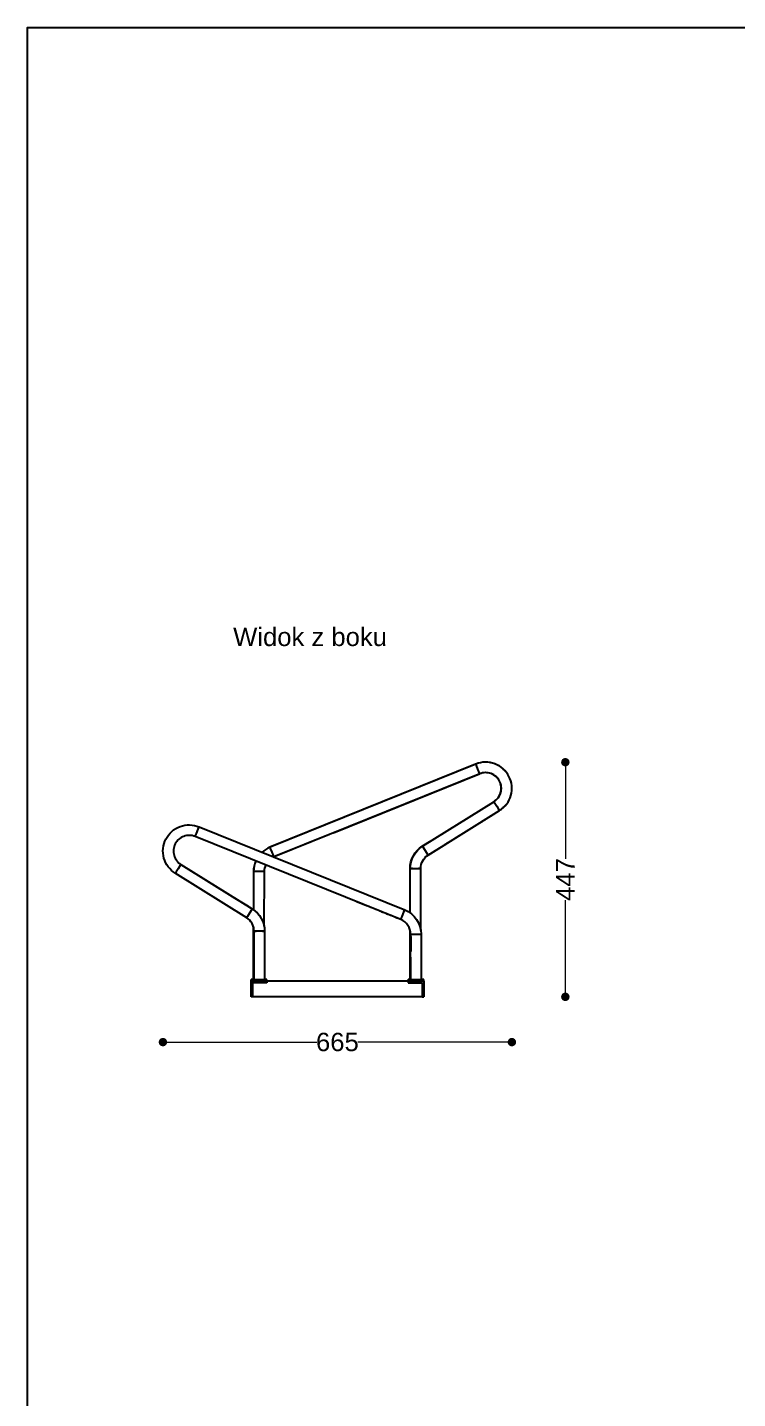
# Model space of a CAD drawing. Header units: millimetres. Extents: x 10366 to 13995, y 24552 to 29685.
# Drawn here: x 10366 to 11720, y 27071 to 29685 of the extents above; entities that cross this region are included whole.
import ezdxf

# ---------------------------------------------------------------- set-up
doc = ezdxf.new("R2010")
doc.units = ezdxf.units.MM
doc.header["$LTSCALE"] = 3
doc.layers.add('DomyÅ›lny', color=7, linetype='Continuous')
doc.styles.get("Standard").update_dxf_attribs({"font": 'arial.ttf'})
doc.dimstyles.new('MATEUSZ', dxfattribs={"dimtxt": 35, "dimasz": 16, "dimexe": 0.18, "dimexo": 0.0625, "dimgap": 0.09, "dimtad": 0, "dimdec": 0, "dimdsep": 46, "dimtxsty": 'Standard', "dimblk": 'DOT', "dimcen": 0.09, "dimse1": 1, "dimse2": 1, "dimadec": 0, "dimazin": 0, "dimtfac": 1, "dimtdec": 0, "dimtofl": 0, "dimtmove": 0, "dimatfit": 3, "dimfxl": 1, "dimtolj": 1, "dimtzin": 0, "dimlwd": 9, "dimlwe": 9, "dimarcsym": 0})

# ---------------------------------------------------------------- blocks, each defined once
blk = doc.blocks.new('_Dot')
at = {"color": 0, "linetype": 'ByBlock', "lineweight": -2}
blk.add_line((-0.5, 0), (-1, 0), dxfattribs=at)
at = {"color": 0, "linetype": 'ByBlock', "const_width": 0.5}
blk.add_lwpolyline([(-0.25, 0, 1), (0.25, 0, 1)], format="xyb", close=True, dxfattribs=at)
blk = doc.blocks.new('*D22')
at = {"color": 0, "lineweight": 9, "transparency": 16777216}
for p, q in [((11391.5, 28267.8), (11391.5, 28099.6)), ((11391.5, 27852.5), (11391.5, 28020.7))]:
    blk.add_line(p, q, dxfattribs=at)
at = {"layer": 'Defpoints', "color": 0, "transparency": 16777216}
for p in [(11243.4, 28283.8), (11121.6, 27836.5), (11391.5, 27836.5)]:
    blk.add_point(p, dxfattribs=at)
at = {"color": 0, "lineweight": 9, "transparency": 16777216, "xscale": 16, "yscale": 16, "zscale": 16}
for p, rotation in [((11391.5, 28283.8), 90), ((11391.5, 27836.5), 270)]:
    blk.add_blockref('_Dot', p, dxfattribs=dict(at, rotation=rotation))
at = {"color": 0, "transparency": 16777216, "insert": (11391.5, 28060.1), "char_height": 35, "attachment_point": 5, "rotation": 90}
blk.add_mtext('\\A1;447', dxfattribs=at)
blk = doc.blocks.new('*D23')
at = {"color": 0, "lineweight": 9, "transparency": 16777216}
for p, q in [((10640.5, 27750.2), (10918.1, 27750.2)), ((11273.6, 27750.2), (10996, 27750.2))]:
    blk.add_line(p, q, dxfattribs=at)
at = {"layer": 'Defpoints', "color": 0, "transparency": 16777216}
for p in [(11289.6, 28234.4), (10624.5, 28114.8), (11289.6, 27750.2)]:
    blk.add_point(p, dxfattribs=at)
at = {"color": 0, "lineweight": 9, "transparency": 16777216, "xscale": 16, "yscale": 16, "zscale": 16, "rotation": 180}
blk.add_blockref('_Dot', (10624.5, 27750.2), dxfattribs=at)
at = {"color": 0, "lineweight": 9, "transparency": 16777216, "xscale": 16, "yscale": 16, "zscale": 16}
blk.add_blockref('_Dot', (11289.6, 27750.2), dxfattribs=at)
at = {"color": 0, "transparency": 16777216, "insert": (10957, 27750.2), "char_height": 35, "attachment_point": 5}
blk.add_mtext('\\A1;665', dxfattribs=at)

msp = doc.modelspace()

# ---------------------------------------------------------------- linework, layer by layer
msp.add_lwpolyline([(10366.2, 24552.5), (10366.2, 29684.6), (13995, 29684.6), (13995, 24552.5)], close=True)
at = {"layer": 'DomyÅ›lny'}
for p, q in [((11220.4, 28280.2), (10828.3, 28121.9)), ((11220.7, 28280.2), (10828.7, 28121.9)), ((11228.3, 28261.7), (10836.2, 28103.4)), ((10949.8, 28149.4), (11227.9, 28261.7)), ((11119.3, 28123.8), (11255.4, 28208.5)), ((11129.9, 28106.8), (11266, 28191.6)), ((11244.5, 28178.4), (11245.8, 28179.2)), ((11245.9, 28179.3), (11247.2, 28180.1)), ((11247.3, 28180.2), (11248.6, 28181)), ((11248.8, 28181), (11250.1, 28181.8)), ((11250.2, 28181.9), (11251.5, 28182.7)), ((11251.6, 28182.8), (11252.9, 28183.6)), ((11253, 28183.7), (11253.8, 28184.2)), ((11253.9, 28184.2), (11255.2, 28185)), ((11255.3, 28185.1), (11256.6, 28185.9)), ((11256.7, 28186), (11258, 28186.8)), ((11258.2, 28186.9), (11259.5, 28187.7)), ((11259.6, 28187.8), (11260.9, 28188.6)), ((11261, 28188.7), (11262.3, 28189.5)), ((11262.4, 28189.6), (11263.2, 28190)), ((11263.3, 28190.1), (11264.6, 28190.9)), ((11264.7, 28191), (11265.7, 28191.6)), ((10693.4, 28160.7), (11085.4, 28002.4)), ((10693.4, 28160.7), (11085.4, 28002.4)), ((11203.2, 28152.6), (11204.5, 28153.4)), ((11204.6, 28153.5), (11205.3, 28154)), ((11205.5, 28154.1), (11206.8, 28154.9)), ((11206.9, 28155), (11208.2, 28155.8)), ((11208.3, 28155.8), (11209.6, 28156.7)), ((11209.7, 28156.7), (11211, 28157.5)), ((11211.1, 28157.6), (11212.4, 28158.4)), ((11212.6, 28158.5), (11213.9, 28159.3)), ((11214, 28159.4), (11214.7, 28159.9)), ((11214.9, 28159.9), (11216.2, 28160.7)), ((11216.3, 28160.8), (11217.6, 28161.6)), ((11217.7, 28161.7), (11219, 28162.5)), ((11219.1, 28162.6), (11220.4, 28163.4)), ((11220.6, 28163.5), (11221.8, 28164.3)), ((11222, 28164.4), (11223.3, 28165.2)), ((11223.4, 28165.2), (11224.1, 28165.7)), ((11224.3, 28165.8), (11225.6, 28166.6)), ((11225.7, 28166.7), (11227, 28167.5)), ((11227.1, 28167.6), (11228.4, 28168.4)), ((11228.5, 28168.4), (11229.8, 28169.2)), ((11230, 28169.3), (11231.2, 28170.1)), ((11231.4, 28170.2), (11232.7, 28171)), ((11232.8, 28171.1), (11233.5, 28171.6)), ((11234.2, 28172), (11235, 28172.4)), ((11235.1, 28172.5), (11236.4, 28173.3)), ((11236.5, 28173.4), (11237.8, 28174.2)), ((11237.9, 28174.3), (11239.2, 28175.1)), ((11239.4, 28175.2), (11240.7, 28176)), ((11240.8, 28176.1), (11242.1, 28176.9)), ((11242.2, 28177), (11243.5, 28177.8)), ((11243.6, 28177.8), (11244.4, 28178.3)), ((11077.9, 27983.8), (10685.8, 28142.2)), ((11077.9, 27983.8), (10685.8, 28142.2)), ((10949.8, 28149.4), (10835.9, 28103.4)), ((11118.9, 28123.8), (11133.1, 28132.6)), ((11161.3, 28126.6), (11162.6, 28127.4)), ((11162.7, 28127.4), (11164, 28128.3)), ((11164.1, 28128.3), (11165.4, 28129.1)), ((11165.5, 28129.2), (11166.3, 28129.7)), ((11166.4, 28129.8), (11167.7, 28130.6)), ((11167.8, 28130.6), (11169.1, 28131.5)), ((11169.3, 28131.5), (11170.6, 28132.3)), ((11170.7, 28132.4), (11172, 28133.2)), ((11172.1, 28133.3), (11173.4, 28134.1)), ((11173.5, 28134.2), (11174.8, 28135)), ((11174.9, 28135.1), (11175.7, 28135.5)), ((11176.4, 28136), (11177.1, 28136.4)), ((11177.2, 28136.5), (11178.5, 28137.3)), ((11178.7, 28137.4), (11180, 28138.2)), ((11180.1, 28138.3), (11181.4, 28139.1)), ((11181.5, 28139.2), (11182.8, 28140)), ((11182.9, 28140), (11184.2, 28140.9)), ((11184.4, 28140.9), (11185.6, 28141.7)), ((11185.8, 28141.8), (11186.5, 28142.3)), ((11186.7, 28142.4), (11187.9, 28143.2)), ((11188.1, 28143.2), (11189.4, 28144.1)), ((11189.5, 28144.1), (11190.8, 28144.9)), ((11190.9, 28145), (11192.2, 28145.8)), ((11192.3, 28145.9), (11193.6, 28146.7)), ((11193.8, 28146.8), (11195.1, 28147.6)), ((11195.2, 28147.7), (11195.9, 28148.1)), ((11196.1, 28148.2), (11197.4, 28149)), ((11197.5, 28149.1), (11198.8, 28149.9)), ((11198.9, 28150), (11200.2, 28150.8)), ((11200.3, 28150.9), (11201.6, 28151.7)), ((11201.7, 28151.8), (11203, 28152.6)), ((11129.8, 28107), (11131.5, 28108)), ((11131.6, 28108.1), (11132.9, 28108.9)), ((11133.1, 28109), (11134.4, 28109.8)), ((11134.5, 28109.9), (11135.8, 28110.7)), ((11135.9, 28110.8), (11137.2, 28111.6)), ((11137.3, 28111.6), (11138.1, 28112.1)), ((11138.2, 28112.2), (11139.5, 28113)), ((11139.6, 28113.1), (11140.9, 28113.9)), ((11141, 28114), (11142.3, 28114.8)), ((11142.5, 28114.9), (11143.8, 28115.7)), ((11143.9, 28115.7), (11145.2, 28116.5)), ((11145.3, 28116.6), (11146.6, 28117.4)), ((11146.7, 28117.5), (11147.5, 28118)), ((11147.6, 28118.1), (11148.9, 28118.9)), ((11149, 28118.9), (11150.3, 28119.7)), ((11150.5, 28119.8), (11151.7, 28120.6)), ((11151.9, 28120.7), (11153.2, 28121.5)), ((11153.3, 28121.6), (11154.6, 28122.4)), ((11154.7, 28122.5), (11156, 28123.3)), ((11156.1, 28123.4), (11156.9, 28123.8)), ((11157, 28123.9), (11158.3, 28124.7)), ((11158.4, 28124.8), (11159.7, 28125.6)), ((11159.9, 28125.7), (11161.2, 28126.5)), ((10658.7, 28089), (10761.5, 28024.9)), ((10658.7, 28089), (10794.8, 28004.2)), ((10797.1, 28075.6), (10796.9, 28002.9)), ((10797.4, 28075.6), (10797.2, 28002.6)), ((10817.4, 28075.6), (10817.1, 27971.3)), ((11095.9, 27996.4), (11095.9, 28081.3)), ((11115.9, 27963.3), (11115.9, 28081.3)), ((10784.2, 27987.3), (10648.1, 28072)), ((10784.2, 27987.3), (10648.1, 28072)), ((10761.5, 28024.9), (10786.9, 28009.2)), ((10788.2, 28008.3), (10786.6, 28009.3)), ((10788.3, 28008.3), (10788.2, 28008.3)), ((10788.3, 28008.3), (10794.8, 28004.2)), ((10992.8, 28018.2), (10992.5, 28018.3)), ((10993, 28018.1), (10992.8, 28018.2)), ((10993.4, 28017.9), (10993, 28018.1)), ((10993.7, 28017.8), (10993.4, 28017.9)), ((11012.7, 28010.2), (10993.7, 28017.8)), ((11013.2, 28010), (11012.7, 28010.2)), ((11013.5, 28009.8), (11013.2, 28010)), ((11014.1, 28009.6), (11013.5, 28009.8)), ((11014.7, 28009.3), (11014.1, 28009.6)), ((11015.3, 28009.1), (11014.7, 28009.3)), ((11016.7, 28008.6), (11015.3, 28009.1)), ((11019.3, 28007.5), (11016.7, 28008.6)), ((11020.5, 28007), (11019.3, 28007.5)), ((11027.9, 28004), (11020.5, 28007)), ((11028.3, 28003.9), (11027.9, 28004)), ((11028.8, 28003.7), (11028.3, 28003.9)), ((11030.4, 28003), (11028.8, 28003.7)), ((11030.8, 28002.8), (11030.4, 28003)), ((11031.3, 28002.7), (11030.8, 28002.8)), ((11032.2, 28002.3), (11031.3, 28002.7)), ((11034.1, 28001.5), (11032.2, 28002.3)), ((11035.4, 28001), (11034.1, 28001.5)), ((11037.1, 28000.3), (11035.4, 28001)), ((11037.8, 28000), (11037.1, 28000.3)), ((11040.6, 27998.9), (11037.8, 28000)), ((11042.4, 27998.2), (11040.6, 27998.9)), ((11043.9, 27997.6), (11042.4, 27998.2)), ((11044.8, 27997.2), (11043.9, 27997.6)), ((11046.3, 27996.6), (11044.8, 27997.2)), ((11048, 27995.9), (11046.3, 27996.6)), ((10796.7, 27970.9), (10796.4, 27869.5)), ((11049.8, 27995.2), (11048, 27995.9)), ((11053.4, 27993.7), (11049.8, 27995.2)), ((11054.6, 27993.2), (11053.4, 27993.7)), ((11057.1, 27992.2), (11054.6, 27993.2)), ((11058.3, 27991.7), (11057.1, 27992.2)), ((11059.3, 27991.3), (11058.3, 27991.7)), ((11060.7, 27990.8), (11059.3, 27991.3)), ((11064.2, 27989.4), (11060.7, 27990.8)), ((11065.1, 27989), (11064.2, 27989.4)), ((11066, 27988.6), (11065.1, 27989)), ((11066.6, 27988.4), (11066, 27988.6)), ((11067.2, 27988.2), (11066.6, 27988.4)), ((11067.9, 27987.9), (11067.2, 27988.2)), ((11069.3, 27987.3), (11067.9, 27987.9)), ((11070.4, 27986.8), (11069.3, 27987.3)), ((11070.9, 27986.7), (11070.4, 27986.8)), ((11071.8, 27986.3), (11070.9, 27986.7)), ((11072.4, 27986.1), (11071.8, 27986.3)), ((11073, 27985.8), (11072.4, 27986.1)), ((11073.4, 27985.6), (11073, 27985.8)), ((11074.3, 27985.3), (11073.4, 27985.6)), ((11074.9, 27985), (11074.3, 27985.3)), ((11075.9, 27984.6), (11074.9, 27985)), ((11076.7, 27984.3), (11075.9, 27984.6)), ((11077.9, 27983.8), (11076.7, 27984.3)), ((10797.1, 27969.8), (10796.7, 27869.5)), ((10798.2, 27869.5), (10798.2, 27961.8)), ((10818.2, 27961.7), (10818.2, 27869.5)), ((11095.9, 27869.5), (11095.9, 27962.9)), ((11096.6, 27955.7), (11096.6, 27956)), ((11096.9, 27869.5), (11096.6, 27956)), ((11096.6, 27955.7), (11096.6, 27955.1)), ((11096.6, 27955.1), (11096.6, 27954)), ((11096.6, 27954), (11096.6, 27953.6)), ((11096.6, 27953.6), (11096.6, 27953.2)), ((11096.6, 27953.2), (11096.6, 27952.9)), ((11096.6, 27952.9), (11096.6, 27952.4)), ((11096.6, 27952.4), (11096.7, 27951.7)), ((11096.7, 27951.7), (11096.7, 27950.3)), ((11096.7, 27950.3), (11096.7, 27950)), ((11096.7, 27950), (11096.7, 27949.3)), ((11096.7, 27949.3), (11096.7, 27948.9)), ((11096.7, 27948.9), (11096.7, 27948.4)), ((11096.7, 27948.4), (11096.7, 27947.9)), ((11096.7, 27947.9), (11096.7, 27947)), ((11096.7, 27947), (11096.7, 27940.3)), ((11116.6, 27956), (11116.9, 27869.5)), ((11116.6, 27956), (11116.9, 27869.5)), ((11095.6, 27930.9), (11095.6, 27931.3)), ((11095.6, 27869.5), (11095.6, 27930.9)), ((11096.7, 27940.3), (11096.7, 27938.9)), ((11096.7, 27938.9), (11096.7, 27937.5)), ((11096.7, 27937.5), (11096.7, 27936.8)), ((11096.7, 27936.8), (11096.7, 27935.7)), ((11096.7, 27935.7), (11096.7, 27934.9)), ((11096.7, 27934.9), (11096.7, 27930.3)), ((11096.7, 27930.3), (11096.7, 27928.3)), ((11096.7, 27928.3), (11096.7, 27927.4)), ((11096.7, 27927.4), (11096.8, 27922.9)), ((10792.5, 27866.5), (10792.5, 27869.5)), ((11121.6, 27866.5), (10792.5, 27866.5)), ((10792.5, 27866.5), (10792.5, 27836.5)), ((10792.5, 27836.5), (10792.5, 27866.5)), ((10792.5, 27866.5), (10822.5, 27866.5)), ((10797.5, 27866.5), (10797.5, 27869.5)), ((10797.5, 27869.5), (10817.5, 27869.5)), ((10817.5, 27866.5), (10817.5, 27869.5)), ((10822.5, 27866.5), (10822.5, 27869.5)), ((10822.5, 27866.5), (10822.5, 27863.5)), ((11091.6, 27866.5), (11091.6, 27869.5)), ((11121.6, 27866.5), (11091.6, 27866.5)), ((11091.6, 27866.5), (11091.6, 27863.5)), ((11096.6, 27869.5), (11116.6, 27869.5)), ((11096.6, 27866.5), (11096.6, 27869.5)), ((11116.6, 27866.5), (11116.6, 27869.5)), ((11121.6, 27866.5), (11121.6, 27869.5)), ((11121.6, 27866.5), (11121.6, 27836.5)), ((11121.6, 27836.5), (11121.6, 27866.5)), ((10822.5, 27863.5), (10795.5, 27863.5)), ((10795.5, 27863.5), (10795.5, 27836.5)), ((11091.6, 27863.5), (11118.6, 27863.5)), ((11118.6, 27863.5), (11118.6, 27836.5)), ((11121.6, 27836.5), (10792.5, 27836.5)), ((10795.5, 27836.5), (10792.5, 27836.5)), ((11118.6, 27836.5), (11121.6, 27836.5))]:
    msp.add_line(p, q, dxfattribs=at)
for points in [[(11266.1, 28276.1, 0), (11260.9, 28279, 0), (11255.4, 28281.2, 0), (11249.6, 28282.8, 0), (11243.7, 28283.7, 0), (11237.8, 28283.9, 0), (11231.9, 28283.3, 0), (11226, 28282.1, 0), (11220.4, 28280.2, 0)], [(11266, 28191.6, 0), (11269.8, 28194.2, 0), (11273.4, 28197.2, 0), (11276.6, 28200.5, 0), (11279.6, 28204, 0), (11282.2, 28207.9, 0), (11284.4, 28211.9, 0), (11286.3, 28216.2, 0), (11287.7, 28220.6, 0), (11288.8, 28225.1, 0), (11289.4, 28229.7, 0), (11289.6, 28234.4, 0), (11289.3, 28239, 0), (11288.6, 28243.6, 0), (11287.5, 28248.1, 0), (11286, 28252.5, 0), (11284.1, 28256.7, 0), (11281.8, 28260.7, 0), (11279.1, 28264.5, 0), (11276.1, 28268.1, 0), (11272.8, 28271.3, 0), (11269.2, 28274.2, 0), (11265.3, 28276.8, 0), (11261.2, 28279, 0), (11257, 28280.8, 0), (11252.5, 28282.2, 0), (11248, 28283.2, 0), (11243.4, 28283.8, 0), (11238.8, 28283.9, 0), (11234.1, 28283.6, 0), (11229.6, 28282.9, 0), (11225.1, 28281.8, 0), (11220.7, 28280.2, 0)], [(11228.3, 28261.7, 0), (11228.3, 28261.7, 0), (11228.3, 28261.7, 0), (11228.3, 28261.7, 0), (11228.3, 28261.7, 0), (11228.3, 28261.7, 0), (11228.3, 28261.7, 0), (11228.3, 28261.7, 0), (11228.3, 28261.7, 0), (11228.3, 28261.7, 0), (11228.3, 28261.7, 0), (11228.3, 28261.7, 0), (11228.3, 28261.7, 0), (11228.2, 28261.8, 0), (11228.2, 28262, 0), (11227.8, 28262.8, 0), (11224.6, 28270.7, 0), (11221.9, 28277.4, 0), (11221, 28279.5, 0), (11220.8, 28280.1, 0), (11220.7, 28280.2, 0), (11220.7, 28280.2, 0), (11220.7, 28280.2, 0), (11220.7, 28280.2, 0), (11220.7, 28280.2, 0), (11220.7, 28280.2, 0), (11220.7, 28280.2, 0), (11220.7, 28280.2, 0), (11220.7, 28280.2, 0), (11220.7, 28280.2, 0), (11220.7, 28280.2, 0), (11220.7, 28280.2, 0), (11220.7, 28280.2, 0), (11220.7, 28280.2, 0)], [(11255, 28208.5, 0), (11257.3, 28210.1, 0), (11259.5, 28211.9, 0), (11261.4, 28213.8, 0), (11263.2, 28216, 0), (11264.8, 28218.3, 0), (11266.1, 28220.7, 0), (11267.3, 28223.3, 0), (11268.1, 28225.9, 0), (11268.7, 28228.6, 0), (11269.1, 28231.4, 0), (11269.2, 28234.2, 0), (11269.1, 28236.9, 0), (11268.7, 28239.7, 0), (11268, 28242.4, 0), (11267.1, 28245, 0), (11266, 28247.5, 0), (11264.6, 28250, 0), (11263, 28252.3, 0), (11261.2, 28254.4, 0), (11259.2, 28256.3, 0), (11257.1, 28258.1, 0), (11254.7, 28259.6, 0), (11252.3, 28260.9, 0), (11249.7, 28262, 0), (11247.1, 28262.9, 0), (11244.3, 28263.5, 0), (11241.6, 28263.8, 0), (11238.8, 28263.9, 0), (11236, 28263.7, 0), (11233.3, 28263.3, 0), (11230.6, 28262.6, 0), (11227.9, 28261.7, 0)], [(11255.4, 28208.5, 0), (11257.7, 28210.1, 0), (11259.8, 28211.9, 0), (11261.7, 28213.8, 0), (11263.5, 28216, 0), (11265.1, 28218.3, 0), (11266.5, 28220.7, 0), (11267.6, 28223.3, 0), (11268.4, 28225.9, 0), (11269.1, 28228.6, 0), (11269.4, 28231.4, 0), (11269.6, 28234.2, 0), (11269.4, 28236.9, 0), (11269, 28239.7, 0), (11268.4, 28242.4, 0), (11267.4, 28245, 0), (11266.3, 28247.5, 0), (11264.9, 28250, 0), (11263.3, 28252.3, 0), (11261.5, 28254.4, 0), (11259.5, 28256.3, 0), (11257.4, 28258.1, 0), (11255.1, 28259.6, 0), (11252.6, 28260.9, 0), (11250, 28262, 0), (11247.4, 28262.9, 0), (11244.7, 28263.5, 0), (11241.9, 28263.8, 0), (11239.2, 28263.9, 0), (11236.4, 28263.7, 0), (11233.6, 28263.3, 0), (11230.9, 28262.6, 0), (11228.3, 28261.7, 0)], [(11266.7, 28275.7, 0), (11266.2, 28276, 0)], [(11267.2, 28275.4, 0), (11266.7, 28275.7, 0)], [(11267.7, 28275, 0), (11267.3, 28275.3, 0)], [(11268.2, 28274.7, 0), (11267.8, 28275, 0)], [(11269, 28274.1, 0), (11268.3, 28274.6, 0)], [(11269.7, 28273.6, 0), (11269.1, 28274.1, 0)], [(11270.4, 28273.1, 0), (11269.8, 28273.5, 0)], [(11271.3, 28272.4, 0), (11270.7, 28272.8, 0)], [(11272.5, 28271.3, 0), (11271.7, 28272, 0)], [(11275.9, 28268, 0), (11273.3, 28270.5, 0)], [(11277.3, 28266.4, 0), (11276.8, 28266.9, 0)], [(11255.4, 28208.5, 0), (11255.4, 28208.5, 0), (11255.4, 28208.5, 0), (11255.4, 28208.5, 0), (11255.4, 28208.5, 0), (11255.4, 28208.5, 0), (11255.4, 28208.5, 0), (11255.4, 28208.5, 0), (11255.4, 28208.5, 0), (11255.4, 28208.5, 0), (11255.4, 28208.5, 0), (11255.4, 28208.5, 0), (11255.4, 28208.5, 0), (11255.4, 28208.4, 0), (11255.5, 28208.3, 0), (11256, 28207.5, 0), (11260.6, 28200.2, 0), (11264.4, 28194.1, 0), (11265.6, 28192.2, 0), (11265.9, 28191.7, 0), (11266, 28191.6, 0), (11266, 28191.6, 0), (11266, 28191.6, 0), (11266, 28191.6, 0), (11266, 28191.6, 0), (11266, 28191.6, 0), (11266, 28191.6, 0), (11266, 28191.6, 0), (11266, 28191.6, 0), (11266, 28191.6, 0), (11266, 28191.6, 0), (11266, 28191.6, 0), (11266, 28191.6, 0), (11266, 28191.6, 0)], [(11265.9, 28191.7, 0), (11266.6, 28192.1, 0)], [(11267.7, 28192.9, 0), (11268.9, 28193.7, 0)], [(11269, 28193.8, 0), (11269.6, 28194.3, 0)], [(11269.7, 28194.4, 0), (11270.3, 28194.8, 0)], [(11270.6, 28195.1, 0), (11271.2, 28195.5, 0)], [(11271.5, 28195.8, 0), (11272.4, 28196.6, 0)], [(11273.1, 28197.2, 0), (11276, 28200.1, 0)], [(11277, 28201.3, 0), (11277.4, 28201.7, 0)], [(10648.1, 28072, 0), (10644.3, 28074.7, 0), (10640.7, 28077.6, 0), (10637.4, 28080.9, 0), (10634.5, 28084.5, 0), (10631.9, 28088.3, 0), (10629.6, 28092.4, 0), (10627.8, 28096.7, 0), (10626.3, 28101.1, 0), (10625.3, 28105.6, 0), (10624.7, 28110.2, 0), (10624.5, 28114.8, 0), (10624.8, 28119.5, 0), (10625.5, 28124.1, 0), (10626.6, 28128.6, 0), (10628.1, 28133, 0), (10630, 28137.2, 0), (10632.3, 28141.2, 0), (10635, 28145, 0), (10638, 28148.5, 0), (10641.3, 28151.8, 0), (10644.9, 28154.7, 0), (10648.8, 28157.3, 0), (10652.8, 28159.5, 0), (10657.1, 28161.3, 0), (10661.5, 28162.7, 0), (10666.1, 28163.7, 0), (10670.7, 28164.2, 0), (10675.3, 28164.4, 0), (10679.9, 28164.1, 0), (10684.5, 28163.3, 0), (10689, 28162.2, 0), (10693.4, 28160.7, 0)], [(10648.1, 28072, 0), (10644.3, 28074.7, 0), (10640.7, 28077.6, 0), (10637.4, 28080.9, 0), (10634.5, 28084.5, 0), (10631.9, 28088.3, 0), (10629.6, 28092.4, 0), (10627.8, 28096.7, 0), (10626.3, 28101.1, 0), (10625.3, 28105.6, 0), (10624.7, 28110.2, 0), (10624.5, 28114.8, 0), (10624.8, 28119.5, 0), (10625.5, 28124.1, 0), (10626.6, 28128.6, 0), (10628.1, 28133, 0), (10630, 28137.2, 0), (10632.3, 28141.2, 0), (10635, 28145, 0), (10638, 28148.5, 0), (10641.3, 28151.8, 0), (10644.9, 28154.7, 0), (10648.8, 28157.3, 0), (10652.8, 28159.5, 0), (10657.1, 28161.3, 0), (10661.5, 28162.7, 0), (10666.1, 28163.7, 0), (10670.7, 28164.2, 0), (10675.3, 28164.4, 0), (10679.9, 28164.1, 0), (10684.5, 28163.3, 0), (10689, 28162.2, 0), (10693.4, 28160.7, 0)], [(10685.8, 28142.2, 0), (10685.8, 28142.2, 0), (10685.8, 28142.2, 0), (10685.8, 28142.2, 0), (10685.8, 28142.2, 0), (10685.8, 28142.2, 0), (10685.8, 28142.2, 0), (10685.8, 28142.2, 0), (10685.8, 28142.2, 0), (10685.8, 28142.2, 0), (10685.8, 28142.2, 0), (10685.8, 28142.2, 0), (10685.8, 28142.2, 0), (10685.8, 28142.2, 0), (10685.9, 28142.4, 0), (10686.3, 28143.3, 0), (10689.5, 28151.2, 0), (10692.2, 28157.9, 0), (10693.1, 28160, 0), (10693.3, 28160.5, 0), (10693.3, 28160.6, 0), (10693.4, 28160.7, 0), (10693.4, 28160.7, 0), (10693.4, 28160.7, 0), (10693.4, 28160.7, 0), (10693.4, 28160.7, 0), (10693.4, 28160.7, 0), (10693.4, 28160.7, 0), (10693.4, 28160.7, 0), (10693.4, 28160.7, 0), (10693.4, 28160.7, 0), (10693.4, 28160.7, 0), (10693.4, 28160.7, 0), (10693.4, 28160.7, 0)], [(10685.8, 28142.2, 0), (10683.2, 28143.1, 0), (10680.5, 28143.8, 0), (10677.7, 28144.2, 0), (10674.9, 28144.4, 0), (10672.2, 28144.3, 0), (10669.4, 28144, 0), (10666.7, 28143.4, 0), (10664, 28142.5, 0), (10661.5, 28141.4, 0), (10659, 28140.1, 0), (10656.7, 28138.5, 0), (10654.5, 28136.8, 0), (10652.5, 28134.9, 0), (10650.8, 28132.7, 0), (10649.2, 28130.4, 0), (10647.8, 28128, 0), (10646.6, 28125.5, 0), (10645.7, 28122.8, 0), (10645.1, 28120.2, 0), (10644.7, 28117.4, 0), (10644.5, 28114.6, 0), (10644.6, 28111.8, 0), (10645, 28109.1, 0), (10645.6, 28106.4, 0), (10646.5, 28103.7, 0), (10647.6, 28101.2, 0), (10649, 28098.8, 0), (10650.6, 28096.4, 0), (10652.3, 28094.3, 0), (10654.3, 28092.3, 0), (10656.4, 28090.5, 0), (10658.7, 28089, 0)], [(10685.8, 28142.2, 0), (10683.2, 28143.1, 0), (10680.5, 28143.8, 0), (10677.7, 28144.2, 0), (10674.9, 28144.4, 0), (10672.2, 28144.3, 0), (10669.4, 28144, 0), (10666.7, 28143.4, 0), (10664, 28142.5, 0), (10661.5, 28141.4, 0), (10659, 28140.1, 0), (10656.7, 28138.5, 0), (10654.5, 28136.8, 0), (10652.5, 28134.9, 0), (10650.8, 28132.7, 0), (10649.2, 28130.4, 0), (10647.8, 28128, 0), (10646.6, 28125.5, 0), (10645.7, 28122.8, 0), (10645.1, 28120.2, 0), (10644.7, 28117.4, 0), (10644.5, 28114.6, 0), (10644.6, 28111.8, 0), (10645, 28109.1, 0), (10645.6, 28106.4, 0), (10646.5, 28103.7, 0), (10647.6, 28101.2, 0), (10649, 28098.8, 0), (10650.6, 28096.4, 0), (10652.3, 28094.3, 0), (10654.3, 28092.3, 0), (10656.4, 28090.5, 0), (10658.7, 28089, 0)], [(10828.3, 28121.9, 0), (10824.2, 28120, 0), (10820.3, 28117.7, 0), (10816.7, 28115.1, 0), (10813.4, 28112.2, 0)], [(10828.6, 28121.9, 0), (10824.5, 28120, 0), (10820.6, 28117.7, 0), (10817, 28115.1, 0), (10813.6, 28112.1, 0)], [(10836.2, 28103.4, 0), (10836.2, 28103.4, 0), (10836.2, 28103.4, 0), (10836.2, 28103.4, 0), (10836.2, 28103.4, 0), (10836.2, 28103.4, 0), (10836.2, 28103.4, 0), (10836.2, 28103.4, 0), (10836.2, 28103.4, 0), (10836.2, 28103.4, 0), (10836.2, 28103.4, 0), (10836.2, 28103.4, 0), (10836.2, 28103.4, 0), (10836.2, 28103.4, 0), (10836.1, 28103.6, 0), (10835.8, 28104.5, 0), (10832.5, 28112.4, 0), (10829.8, 28119.1, 0), (10828.9, 28121.2, 0), (10828.7, 28121.7, 0), (10828.7, 28121.9, 0), (10828.7, 28121.9, 0), (10828.7, 28121.9, 0), (10828.7, 28121.9, 0), (10828.7, 28121.9, 0), (10828.7, 28121.9, 0), (10828.7, 28121.9, 0), (10828.7, 28121.9, 0), (10828.7, 28121.9, 0), (10828.7, 28121.9, 0), (10828.7, 28121.9, 0), (10828.7, 28121.9, 0), (10828.7, 28121.9, 0), (10828.7, 28121.9, 0)], [(11095.6, 28081.2, 0), (11096, 28087.6, 0), (11097.2, 28093.8, 0), (11099.1, 28099.8, 0), (11101.9, 28105.5, 0), (11105.2, 28110.9, 0), (11109.2, 28115.8, 0), (11113.8, 28120.1, 0), (11118.9, 28123.8, 0)], [(11095.9, 28081.2, 0), (11096.3, 28087.6, 0), (11097.5, 28093.8, 0), (11099.5, 28099.8, 0), (11102.2, 28105.5, 0), (11105.6, 28110.9, 0), (11109.6, 28115.8, 0), (11114.2, 28120.1, 0), (11119.3, 28123.8, 0)], [(11115.9, 28081.4, 0), (11116.1, 28085.1, 0), (11116.9, 28088.8, 0), (11118.1, 28092.4, 0), (11119.7, 28095.9, 0), (11121.8, 28099.1, 0), (11124.2, 28102.1, 0), (11126.9, 28104.7, 0), (11129.9, 28106.8, 0)], [(11119.3, 28123.8, 0), (11119.3, 28123.8, 0), (11119.3, 28123.8, 0), (11119.3, 28123.8, 0), (11119.3, 28123.8, 0), (11119.3, 28123.8, 0), (11119.3, 28123.8, 0), (11119.3, 28123.8, 0), (11119.3, 28123.8, 0), (11119.3, 28123.8, 0), (11119.3, 28123.8, 0), (11119.3, 28123.8, 0), (11119.3, 28123.7, 0), (11119.3, 28123.7, 0), (11119.4, 28123.5, 0), (11119.9, 28122.7, 0), (11124.5, 28115.5, 0), (11128.3, 28109.4, 0), (11129.5, 28107.4, 0), (11129.8, 28107, 0), (11129.9, 28106.9, 0), (11129.9, 28106.8, 0), (11129.9, 28106.8, 0), (11129.9, 28106.8, 0), (11129.9, 28106.8, 0), (11129.9, 28106.8, 0), (11129.9, 28106.8, 0), (11129.9, 28106.8, 0), (11129.9, 28106.8, 0), (11129.9, 28106.8, 0), (11129.9, 28106.8, 0), (11129.9, 28106.8, 0), (11129.9, 28106.8, 0), (11129.9, 28106.8, 0)], [(11123.8, 28102.1, 0), (11126, 28104.2, 0)], [(11126.5, 28104.6, 0), (11127.3, 28105.2, 0)], [(11127.4, 28105.3, 0), (11128, 28105.7, 0)], [(11128.1, 28105.8, 0), (11129.6, 28106.8, 0)], [(10658.7, 28089, 0), (10658.7, 28089, 0), (10658.7, 28089, 0), (10658.7, 28089, 0), (10658.7, 28089, 0), (10658.7, 28089, 0), (10658.7, 28089, 0), (10658.7, 28089, 0), (10658.7, 28089, 0), (10658.7, 28089, 0), (10658.7, 28089, 0), (10658.7, 28089, 0), (10658.7, 28089, 0), (10658.7, 28088.9, 0), (10658.6, 28088.7, 0), (10658.1, 28087.9, 0), (10653.5, 28080.7, 0), (10649.7, 28074.6, 0), (10648.5, 28072.6, 0), (10648.2, 28072.2, 0), (10648.1, 28072.1, 0), (10648.1, 28072, 0), (10648.1, 28072, 0), (10648.1, 28072, 0), (10648.1, 28072, 0), (10648.1, 28072, 0), (10648.1, 28072, 0), (10648.1, 28072, 0), (10648.1, 28072, 0), (10648.1, 28072, 0), (10648.1, 28072, 0), (10648.1, 28072, 0), (10648.1, 28072, 0), (10648.1, 28072, 0)], [(10801.4, 28095.5, 0), (10799.6, 28090.7, 0), (10798.2, 28085.8, 0), (10797.4, 28080.7, 0), (10797.1, 28075.5, 0)], [(10801.7, 28095.4, 0), (10799.9, 28090.6, 0), (10798.6, 28085.7, 0), (10797.7, 28080.7, 0), (10797.4, 28075.5, 0)], [(10817.4, 28075.6, 0), (10817.4, 28075.6, 0), (10817.4, 28075.6, 0), (10817.4, 28075.6, 0), (10817.4, 28075.6, 0), (10817.4, 28075.6, 0), (10817.4, 28075.6, 0), (10817.4, 28075.6, 0), (10817.4, 28075.6, 0), (10817.4, 28075.6, 0), (10817.4, 28075.6, 0), (10817.4, 28075.6, 0), (10817.4, 28075.6, 0), (10817.4, 28075.6, 0), (10817.2, 28075.6, 0), (10816.2, 28075.6, 0), (10797.4, 28075.5, 0)], [(10820.3, 28087.9, 0), (10819.1, 28084.9, 0), (10818.2, 28081.9, 0), (10817.6, 28078.7, 0), (10817.4, 28075.6, 0)], [(11100.1, 28081.3, 0), (11096.7, 28081.2, 0), (11096, 28081.2, 0), (11095.9, 28081.2, 0), (11095.9, 28081.2, 0), (11095.9, 28081.2, 0), (11095.9, 28081.2, 0), (11095.9, 28081.2, 0), (11095.9, 28081.2, 0), (11095.9, 28081.2, 0), (11095.9, 28081.2, 0), (11095.9, 28081.2, 0), (11095.9, 28081.2, 0), (11095.9, 28081.2, 0), (11095.9, 28081.2, 0), (11095.9, 28081.2, 0), (11095.9, 28081.2, 0), (11095.9, 28081.2, 0), (11095.9, 28081.2, 0), (11095.9, 28081.2, 0), (11095.9, 28081.2, 0), (11095.9, 28081.2, 0), (11096, 28081.2, 0), (11096.4, 28081.2, 0), (11098, 28081.2, 0), (11103.7, 28081.3, 0), (11110, 28081.3, 0), (11114.4, 28081.4, 0), (11115.5, 28081.4, 0), (11115.8, 28081.4, 0), (11115.9, 28081.4, 0), (11115.9, 28081.4, 0), (11115.9, 28081.4, 0), (11115.9, 28081.4, 0), (11115.9, 28081.4, 0), (11115.9, 28081.4, 0), (11115.9, 28081.4, 0), (11115.9, 28081.4, 0), (11115.9, 28081.4, 0), (11115.9, 28081.4, 0), (11115.9, 28081.4, 0), (11115.9, 28081.4, 0), (11115.9, 28081.4, 0)], [(11095.9, 28081.3, 0), (11095.9, 28081.3, 0), (11095.9, 28081.3, 0), (11095.9, 28081.3, 0), (11095.9, 28081.3, 0), (11095.9, 28081.3, 0), (11095.9, 28081.3, 0), (11095.9, 28081.3, 0), (11095.9, 28081.3, 0), (11095.9, 28081.3, 0), (11095.9, 28081.3, 0), (11095.9, 28081.3, 0), (11095.9, 28081.3, 0), (11096, 28081.3, 0), (11096.2, 28081.3, 0), (11097.1, 28081.3, 0), (11105.7, 28081.3, 0), (11112.9, 28081.3, 0), (11115.2, 28081.3, 0), (11115.7, 28081.3, 0), (11115.9, 28081.3, 0), (11115.9, 28081.3, 0), (11115.9, 28081.3, 0), (11115.9, 28081.3, 0), (11115.9, 28081.3, 0), (11115.9, 28081.3, 0), (11115.9, 28081.3, 0), (11115.9, 28081.3, 0), (11115.9, 28081.3, 0), (11115.9, 28081.3, 0), (11115.9, 28081.3, 0), (11115.9, 28081.3, 0), (11115.9, 28081.3, 0), (11115.9, 28081.3, 0)], [(11115.9, 28081.3, 0), (11115.9, 28081.3, 0), (11115.9, 28081.3, 0), (11115.9, 28081.3, 0), (11115.9, 28081.3, 0), (11115.9, 28081.3, 0), (11115.9, 28081.3, 0), (11115.9, 28081.3, 0), (11115.9, 28081.3, 0), (11115.9, 28081.3, 0), (11115.9, 28081.3, 0), (11115.9, 28081.3, 0), (11115.9, 28081.3, 0), (11115.9, 28081.3, 0), (11115.9, 28081.3, 0), (11115.8, 28081.3, 0), (11115.5, 28081.3, 0), (11114.1, 28081.3, 0), (11111.6, 28081.3, 0)], [(10794.8, 28004.2, 0), (10794.8, 28004.2, 0), (10794.8, 28004.2, 0), (10794.8, 28004.2, 0), (10794.8, 28004.2, 0), (10794.8, 28004.2, 0), (10794.8, 28004.2, 0), (10794.8, 28004.2, 0), (10794.8, 28004.2, 0), (10794.8, 28004.2, 0), (10794.8, 28004.2, 0), (10794.8, 28004.2, 0), (10794.8, 28004.2, 0), (10794.8, 28004.2, 0), (10794.6, 28004, 0), (10794.1, 28003.2, 0), (10789.6, 27996, 0), (10785.8, 27989.9, 0), (10784.6, 27987.9, 0), (10784.3, 27987.4, 0), (10784.2, 27987.3, 0), (10784.2, 27987.3, 0), (10784.2, 27987.3, 0), (10784.2, 27987.3, 0), (10784.2, 27987.3, 0), (10784.2, 27987.3, 0), (10784.2, 27987.3, 0), (10784.2, 27987.3, 0), (10784.2, 27987.3, 0), (10784.2, 27987.3, 0), (10784.2, 27987.3, 0), (10784.2, 27987.3, 0), (10784.2, 27987.3, 0), (10784.2, 27987.3, 0)], [(10794.8, 28004.2, 0), (10799.9, 28000.5, 0), (10804.5, 27996.2, 0), (10808.5, 27991.3, 0), (10811.9, 27986, 0), (10814.6, 27980.3, 0), (10816.6, 27974.3, 0), (10817.8, 27968, 0), (10818.2, 27961.7, 0)], [(10794.8, 28004.2, 0), (10799.9, 28000.5, 0), (10804.5, 27996.2, 0), (10808.5, 27991.3, 0), (10811.9, 27986, 0), (10814.6, 27980.3, 0), (10816.6, 27974.3, 0), (10817.8, 27968, 0), (10818.2, 27961.7, 0)], [(11077.9, 27983.8, 0), (11077.9, 27983.8, 0), (11077.9, 27983.8, 0), (11077.9, 27983.8, 0), (11077.9, 27983.8, 0), (11077.9, 27983.8, 0), (11077.9, 27983.8, 0), (11077.9, 27983.8, 0), (11077.9, 27983.8, 0), (11077.9, 27983.8, 0), (11077.9, 27983.8, 0), (11077.9, 27983.8, 0), (11077.9, 27983.9, 0), (11077.9, 27983.9, 0), (11078, 27984.1, 0), (11078.3, 27985, 0), (11081.5, 27992.9, 0), (11084.3, 27999.6, 0), (11085.1, 28001.7, 0), (11085.3, 28002.2, 0), (11085.4, 28002.3, 0), (11085.4, 28002.3, 0), (11085.4, 28002.4, 0), (11085.4, 28002.4, 0), (11085.4, 28002.4, 0), (11085.4, 28002.4, 0), (11085.4, 28002.4, 0), (11085.4, 28002.4, 0), (11085.4, 28002.4, 0), (11085.4, 28002.4, 0), (11085.4, 28002.4, 0), (11085.4, 28002.4, 0), (11085.4, 28002.4, 0), (11085.4, 28002.4, 0)], [(11085.4, 28002.4, 0), (11092.1, 27999, 0), (11098.1, 27994.7, 0), (11103.4, 27989.6, 0), (11107.9, 27983.8, 0), (11111.6, 27977.5, 0), (11114.3, 27970.7, 0), (11116, 27963.5, 0), (11116.6, 27956, 0)], [(11085.4, 28002.4, 0), (11092.1, 27999, 0), (11098.1, 27994.7, 0), (11103.4, 27989.6, 0), (11107.9, 27983.8, 0), (11111.6, 27977.5, 0), (11114.3, 27970.7, 0), (11116, 27963.5, 0), (11116.6, 27956, 0)], [(10798.2, 27961.8, 0), (10797.9, 27965.6, 0), (10797.2, 27969.3, 0), (10796, 27972.9, 0), (10794.4, 27976.4, 0), (10792.3, 27979.6, 0), (10789.9, 27982.5, 0), (10787.2, 27985.1, 0), (10784.2, 27987.3, 0)], [(10798.2, 27961.8, 0), (10797.9, 27965.6, 0), (10797.2, 27969.3, 0), (10796, 27972.9, 0), (10794.4, 27976.4, 0), (10792.3, 27979.6, 0), (10789.9, 27982.5, 0), (10787.2, 27985.1, 0), (10784.2, 27987.3, 0)], [(11096.6, 27956, 0), (11096.3, 27960.5, 0), (11095.2, 27964.8, 0), (11093.5, 27968.9, 0), (11091.3, 27972.8, 0), (11088.5, 27976.2, 0), (11085.4, 27979.3, 0), (11081.8, 27981.9, 0), (11077.9, 27983.8, 0)], [(10814, 27961.7, 0), (10817.3, 27961.7, 0), (10818.1, 27961.7, 0), (10818.2, 27961.7, 0), (10818.2, 27961.7, 0), (10818.2, 27961.7, 0), (10818.2, 27961.7, 0), (10818.2, 27961.7, 0), (10818.2, 27961.7, 0), (10818.2, 27961.7, 0), (10818.2, 27961.7, 0), (10818.2, 27961.7, 0), (10818.2, 27961.7, 0), (10818.2, 27961.7, 0), (10818.2, 27961.7, 0), (10818.2, 27961.7, 0), (10818.2, 27961.7, 0), (10818.2, 27961.7, 0), (10818.2, 27961.7, 0), (10818.2, 27961.7, 0), (10818.2, 27961.7, 0), (10818.2, 27961.7, 0), (10818.2, 27961.7, 0), (10818.1, 27961.7, 0), (10817.7, 27961.7, 0), (10816.1, 27961.7, 0), (10810.4, 27961.8, 0), (10804.1, 27961.8, 0), (10799.7, 27961.8, 0), (10798.5, 27961.8, 0), (10798.3, 27961.8, 0), (10798.2, 27961.8, 0), (10798.2, 27961.8, 0), (10798.2, 27961.8, 0), (10798.2, 27961.8, 0), (10798.2, 27961.8, 0), (10798.2, 27961.8, 0), (10798.2, 27961.8, 0), (10798.2, 27961.8, 0), (10798.2, 27961.8, 0), (10798.2, 27961.8, 0), (10798.2, 27961.8, 0), (10798.2, 27961.8, 0), (10798.2, 27961.8, 0)], [(10798.2, 27961.8, 0), (10798.2, 27961.8, 0), (10798.2, 27961.8, 0), (10798.2, 27961.8, 0), (10798.2, 27961.8, 0), (10798.2, 27961.8, 0), (10798.2, 27961.8, 0), (10798.2, 27961.8, 0), (10798.2, 27961.8, 0), (10798.2, 27961.8, 0), (10798.2, 27961.8, 0), (10798.2, 27961.8, 0), (10798.2, 27961.8, 0), (10798.2, 27961.8, 0), (10798.2, 27961.8, 0), (10798.3, 27961.8, 0), (10798.6, 27961.8, 0), (10800, 27961.8, 0), (10802.5, 27961.8, 0)], [(10818.2, 27961.7, 0), (10818.2, 27961.7, 0), (10818.2, 27961.7, 0), (10818.2, 27961.7, 0), (10818.2, 27961.7, 0), (10818.2, 27961.7, 0), (10818.2, 27961.7, 0), (10818.2, 27961.7, 0), (10818.2, 27961.7, 0), (10818.2, 27961.7, 0), (10818.2, 27961.7, 0), (10818.2, 27961.7, 0), (10818.2, 27961.7, 0), (10818.1, 27961.7, 0), (10817.9, 27961.7, 0), (10816.9, 27961.7, 0), (10808.4, 27961.8, 0), (10801.2, 27961.8, 0), (10798.9, 27961.8, 0), (10798.4, 27961.8, 0), (10798.2, 27961.8, 0), (10798.2, 27961.8, 0), (10798.2, 27961.8, 0), (10798.2, 27961.8, 0), (10798.2, 27961.8, 0), (10798.2, 27961.8, 0), (10798.2, 27961.8, 0), (10798.2, 27961.8, 0), (10798.2, 27961.8, 0), (10798.2, 27961.8, 0), (10798.2, 27961.8, 0), (10798.2, 27961.8, 0), (10798.2, 27961.8, 0), (10798.2, 27961.8, 0)], [(11096.6, 27956, 0), (11096.6, 27956, 0), (11096.6, 27956, 0), (11096.6, 27956, 0), (11096.6, 27956, 0), (11096.6, 27956, 0), (11096.6, 27956, 0), (11096.6, 27956, 0), (11096.6, 27956, 0), (11096.6, 27956, 0), (11096.6, 27956, 0), (11096.6, 27956, 0), (11096.7, 27956, 0), (11096.7, 27956, 0), (11096.9, 27956, 0), (11097.9, 27956, 0), (11116.6, 27956, 0)], [(10797.5, 27869.5, 0), (10792.5, 27869.5, 0)], [(10822.5, 27869.5, 0), (10822.5, 27869.5, 0), (10822.5, 27869.5, 0), (10822.5, 27869.5, 0), (10822.5, 27869.5, 0), (10822.5, 27869.5, 0), (10822.5, 27869.5, 0), (10822.5, 27869.5, 0), (10822.5, 27869.5, 0), (10822.5, 27869.5, 0), (10822.5, 27869.5, 0), (10822.5, 27869.5, 0), (10822.5, 27869.5, 0), (10822.5, 27869.5, 0), (10822.4, 27869.5, 0), (10822.3, 27869.5, 0), (10821.8, 27869.5, 0), (10817.5, 27869.5, 0)], [(11096.6, 27869.5, 0), (11091.6, 27869.5, 0)], [(11095.9, 27869.5, 0), (11095.9, 27869.5, 0), (11095.9, 27869.5, 0), (11095.9, 27869.5, 0), (11095.9, 27869.5, 0), (11095.9, 27869.5, 0), (11095.9, 27869.5, 0), (11095.9, 27869.5, 0), (11095.9, 27869.5, 0), (11095.9, 27869.5, 0), (11095.9, 27869.5, 0), (11095.9, 27869.5, 0), (11095.9, 27869.5, 0), (11095.9, 27869.5, 0), (11095.9, 27869.5, 0), (11096, 27869.5, 0), (11096.4, 27869.5, 0), (11097.2, 27869.5, 0)], [(11121.6, 27869.5, 0), (11121.6, 27869.5, 0), (11121.6, 27869.5, 0), (11121.6, 27869.5, 0), (11121.6, 27869.5, 0), (11121.6, 27869.5, 0), (11121.6, 27869.5, 0), (11121.6, 27869.5, 0), (11121.6, 27869.5, 0), (11121.6, 27869.5, 0), (11121.6, 27869.5, 0), (11121.6, 27869.5, 0), (11121.6, 27869.5, 0), (11121.6, 27869.5, 0), (11121.6, 27869.5, 0), (11121.5, 27869.5, 0), (11121, 27869.5, 0), (11116.6, 27869.5, 0)]]:
    msp.add_polyline3d(points, dxfattribs=at)

# ---------------------------------------------------------------- texts
msp.add_text('Widok z boku', height=34.962).set_placement((10758.3, 28505.3))

# ---------------------------------------------------------------- dimensions: what is measured, and where the dimension line sits
dim = msp.add_linear_dim(base=(11391.5, 27836.5), p1=(11243.4, 28283.8), p2=(11121.6, 27836.5), angle=90, dimstyle='MATEUSZ')
dim.commit()
dim.dimension.update_dxf_attribs({"geometry": '*D22', "text_midpoint": (11391.5, 28060.1)})
dim = msp.add_linear_dim(base=(11289.6, 27750.2), p1=(10624.5, 28114.8), p2=(11289.6, 28234.4), dimstyle='MATEUSZ')
dim.commit()
dim.dimension.update_dxf_attribs({"geometry": '*D23', "text_midpoint": (10957, 27750.2)})

doc.saveas('drawing.dxf')
